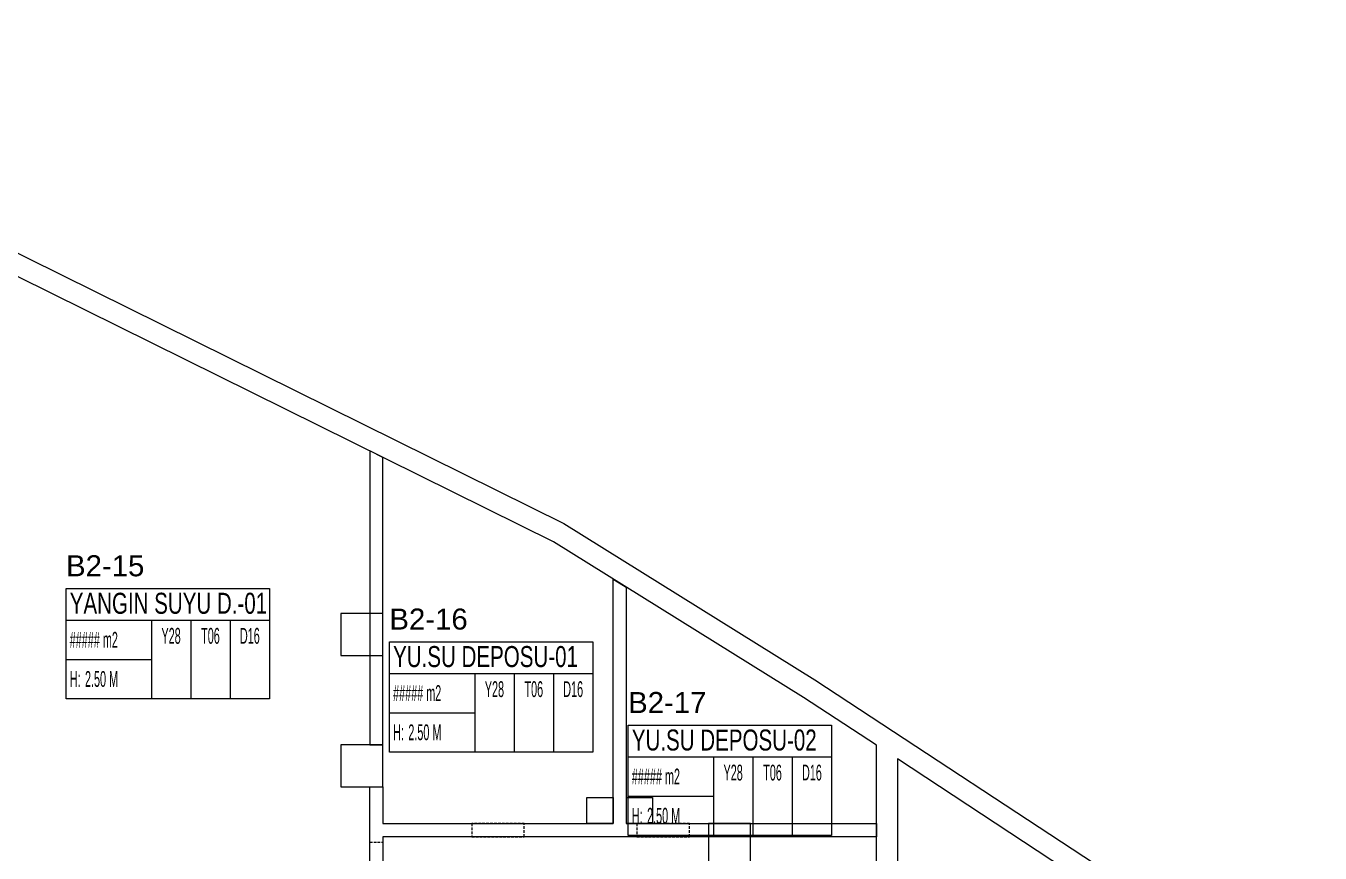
# Model space of a CAD drawing. Header units: metres. Extents: x -13194 to 152406, y -14653 to 29421.
# Drawn here: x 9940 to 12405, y 3874 to 5449 of the extents above; entities that cross this region are included whole.
import ezdxf
from ezdxf.enums import TextEntityAlignment as Align

# ---------------------------------------------------------------- set-up
doc = ezdxf.new("R2010")
doc.units = ezdxf.units.M
doc.header["$LTSCALE"] = 100
doc.header["$MEASUREMENT"] = 0
doc.linetypes.add('HIDDEN', pattern=[0.375, 0.25, -0.125])
doc.layers.get('0').update_dxf_attribs({"color": 9, "lineweight": 9})
for name, color, linetype, lineweight in [('01', 9, 'Continuous', 9), ('06D', 9, 'Continuous', 9), ('21_mahal200', 9, 'Continuous', 9)]:
    doc.layers.add(name, color=color, linetype=linetype, lineweight=lineweight)
doc.styles.add('Arial', font='arial.ttf', dxfattribs={"height": 2.5})
doc.styles.add('MuuM_TEXT-STANDART', font='ARIALN.TTF')

# ---------------------------------------------------------------- blocks, each defined once
blk = doc.blocks.new('p-kolon_80x80')
blk.add_lwpolyline([(-40, -40), (40, -40), (40, 40), (-40, 40)], close=True)
blk = doc.blocks.new('2.bod.sitatik')
at = {"layer": '01'}
for points in [[(12385, -7750), (12385, -7030), (12385, -7030), (12345, -7030), (12345, -6950), (12385, -6950), (12385, -6950), (12385, -6322.8), (12319.5, -6190), (12040, -6190), (12040, -6610), (11990, -6610), (11990, -6500), (11600, -6500), (11600, -6500), (11560, -6500), (11560, -6460), (11990, -6460), (11990, -6190), (11560, -6190), (11560, -4550.5), (11421.2, -4460.1), (10945.1, -4163.6), (9032, -3217.5)], [(9049.1, -3181.3), (10964.6, -4128.6), (11442.7, -4426.4), (12040, -4818.5), (12040, -5350), (12000, -5350), (12000, -4840.2), (11600, -4576.5), (11600, -5405), (11960, -5405), (11960, -5430), (11600, -5430), (11600, -6150), (12299.7, -6150), (12000, -5552.7), (12000, -5430), (12040, -5430), (12040, -5543.4), (12364.1, -6190), (12364.1, -6190), (12425, -6313.4), (12425, -8630)]]:
    blk.add_lwpolyline(points, dxfattribs=at)
for points in [[(10595, -4550), (10620, -4550), (10620, -4002.8), (10595, -3990.5)], [(10595, -4845), (10595, -4630), (10620, -4630), (10620, -4700), (11058.6, -4700), (11058.6, -4234.3), (11083.6, -4249.9), (11083.6, -4700), (11560, -4700), (11560, -4725), (10620, -4725), (10620, -5350), (10595, -5350), (10595, -4870), (9880, -4870), (9880, -5350), (9840, -5350), (9840, -4630), (9880, -4630), (9880, -4845)]]:
    blk.add_lwpolyline(points, close=True, dxfattribs=at)
for p in [(10580, -4340), (10580, -4590), (11280, -4740)]:
    blk.add_blockref('p-kolon_80x80', p, dxfattribs=at)
blk = doc.blocks.new('0_roomno2')
blk.add_lwpolyline([(19.38, -10.5), (0, -10.5), (0, 0), (19.38, 0)], close=True)
for points in [[(0, -3), (19.38, -3)], [(8.12, -3), (8.12, -10.5)], [(11.88, -3), (11.88, -10.5)], [(15.62, -3), (15.62, -10.5)], [(0, -6.75), (8.12, -6.75)]]:
    blk.add_lwpolyline(points)
at = {"style": 'MuuM_TEXT-STANDART', "width": 0.6}
blk.add_text('H:', height=1.5, dxfattribs=at).set_placement((0.35, -8.61), align=Align.MIDDLE_LEFT)
at = {"style": 'Arial'}
blk.add_attdef('ODANO', (0, 1.17), '', height=2, dxfattribs=at)
blk.add_attdef('MEKANADI', text='', height=2, dxfattribs=at).set_placement((0.35, -3), align=Align.BOTTOM_LEFT)
at = {"style": 'MuuM_TEXT-STANDART', "width": 0.6}
for tag, p in [('M2', (0.35, -4.88)), ('TEMIZTAVANYUKSEKLIGI', (1.8, -8.61))]:
    blk.add_attdef(tag, text='', height=1.5, dxfattribs=at).set_placement(p, align=Align.MIDDLE_LEFT)
for tag, p in [('YER01', (10, -4.5)), ('TAVAN01', (13.75, -4.5)), ('DUVAR01', (17.5, -4.5)), ('YER02', (10, -6.75)), ('TAVAN02', (13.75, -6.75)), ('DUVAR02', (17.5, -6.75)), ('YER03', (10, -9)), ('TAVAN03', (13.75, -9)), ('DUVAR03', (17.5, -9))]:
    blk.add_attdef(tag, text='', height=1.5, dxfattribs=at).set_placement(p, align=Align.MIDDLE_CENTER)
blk = doc.blocks.new('2.bod.Mimari')
at = {"layer": '06D'}
for points in [[(11008.64, -4650), (11058.64, -4650), (11058.64, -4700), (11008.64, -4700)], [(11083.64, -4650), (11133.64, -4650), (11133.64, -4700), (11083.64, -4700)]]:
    blk.add_lwpolyline(points, close=True, dxfattribs=at)
at = {"layer": '06D', "linetype": 'HIDDEN', "ltscale": 0.2}
for points in [[(10789.32, -4725), (10889.32, -4725), (10889.32, -4700), (10789.32, -4700)], [(11103.64, -4725), (11203.64, -4725), (11203.64, -4700), (11103.64, -4700)]]:
    blk.add_lwpolyline(points, close=True, dxfattribs=at)
blk.add_lwpolyline([(10595, -4735.51), (10620, -4735.51)], dxfattribs=at)
at = {"layer": '21_mahal200'}
ref = blk.add_blockref('0_roomno2', (10016.54, -4252.45), dxfattribs=dict(at, xscale=20, yscale=20, zscale=20))
ref.add_attrib('ODANO', 'B2-15', (10016.54, -4229.05), dxfattribs={"layer": '0', "height": 40, "style": 'Arial'})
ref.add_attrib('MEKANADI', 'YANGIN SUYU D.-01', dxfattribs={"layer": '0', "height": 40, "style": 'Arial', "width": 0.7}).set_placement((10023.54, -4312.45), align=Align.BOTTOM_LEFT)
ref.add_attrib('M2', '##### m2', dxfattribs={"layer": '0', "height": 30, "style": 'MuuM_TEXT-STANDART', "width": 0.6}).set_placement((10023.54, -4349.95), align=Align.MIDDLE_LEFT)
ref.add_attrib('TEMIZTAVANYUKSEKLIGI', '2.50 M', dxfattribs={"layer": '0', "height": 30, "style": 'MuuM_TEXT-STANDART', "width": 0.6}).set_placement((10052.54, -4424.61), align=Align.MIDDLE_LEFT)
ref.add_attrib('YER01', 'Y28', dxfattribs={"layer": '0', "height": 30, "style": 'MuuM_TEXT-STANDART', "width": 0.6}).set_placement((10216.54, -4342.45), align=Align.MIDDLE_CENTER)
ref.add_attrib('TAVAN01', 'T06', dxfattribs={"layer": '0', "height": 30, "style": 'MuuM_TEXT-STANDART', "width": 0.6}).set_placement((10291.54, -4342.45), align=Align.MIDDLE_CENTER)
ref.add_attrib('DUVAR01', 'D16', dxfattribs={"layer": '0', "height": 30, "style": 'MuuM_TEXT-STANDART', "width": 0.6}).set_placement((10366.54, -4342.45), align=Align.MIDDLE_CENTER)
ref = blk.add_blockref('0_roomno2', (10632.38, -4353.92), dxfattribs=dict(at, xscale=20, yscale=20, zscale=20))
ref.add_attrib('ODANO', 'B2-16', (10632.38, -4330.52), dxfattribs={"layer": '0', "height": 40, "style": 'Arial'})
ref.add_attrib('MEKANADI', 'YU.SU DEPOSU-01', dxfattribs={"layer": '0', "height": 40, "style": 'Arial', "width": 0.7}).set_placement((10639.38, -4413.92), align=Align.BOTTOM_LEFT)
ref.add_attrib('M2', '##### m2', dxfattribs={"layer": '0', "height": 30, "style": 'MuuM_TEXT-STANDART', "width": 0.6}).set_placement((10639.38, -4451.42), align=Align.MIDDLE_LEFT)
ref.add_attrib('TEMIZTAVANYUKSEKLIGI', '2.50 M', dxfattribs={"layer": '0', "height": 30, "style": 'MuuM_TEXT-STANDART', "width": 0.6}).set_placement((10668.38, -4526.08), align=Align.MIDDLE_LEFT)
ref.add_attrib('YER01', 'Y28', dxfattribs={"layer": '0', "height": 30, "style": 'MuuM_TEXT-STANDART', "width": 0.6}).set_placement((10832.38, -4443.92), align=Align.MIDDLE_CENTER)
ref.add_attrib('TAVAN01', 'T06', dxfattribs={"layer": '0', "height": 30, "style": 'MuuM_TEXT-STANDART', "width": 0.6}).set_placement((10907.38, -4443.92), align=Align.MIDDLE_CENTER)
ref.add_attrib('DUVAR01', 'D16', dxfattribs={"layer": '0', "height": 30, "style": 'MuuM_TEXT-STANDART', "width": 0.6}).set_placement((10982.38, -4443.92), align=Align.MIDDLE_CENTER)
ref = blk.add_blockref('0_roomno2', (11087.08, -4512.78), dxfattribs=dict(at, xscale=20, yscale=20, zscale=20))
ref.add_attrib('ODANO', 'B2-17', (11087.08, -4489.38), dxfattribs={"layer": '0', "height": 40, "style": 'Arial'})
ref.add_attrib('MEKANADI', 'YU.SU DEPOSU-02', dxfattribs={"layer": '0', "height": 40, "style": 'Arial', "width": 0.7}).set_placement((11094.08, -4572.78), align=Align.BOTTOM_LEFT)
ref.add_attrib('M2', '##### m2', dxfattribs={"layer": '0', "height": 30, "style": 'MuuM_TEXT-STANDART', "width": 0.6}).set_placement((11094.08, -4610.28), align=Align.MIDDLE_LEFT)
ref.add_attrib('TEMIZTAVANYUKSEKLIGI', '2.50 M', dxfattribs={"layer": '0', "height": 30, "style": 'MuuM_TEXT-STANDART', "width": 0.6}).set_placement((11123.08, -4684.94), align=Align.MIDDLE_LEFT)
ref.add_attrib('YER01', 'Y28', dxfattribs={"layer": '0', "height": 30, "style": 'MuuM_TEXT-STANDART', "width": 0.6}).set_placement((11287.08, -4602.78), align=Align.MIDDLE_CENTER)
ref.add_attrib('TAVAN01', 'T06', dxfattribs={"layer": '0', "height": 30, "style": 'MuuM_TEXT-STANDART', "width": 0.6}).set_placement((11362.08, -4602.78), align=Align.MIDDLE_CENTER)
ref.add_attrib('DUVAR01', 'D16', dxfattribs={"layer": '0', "height": 30, "style": 'MuuM_TEXT-STANDART', "width": 0.6}).set_placement((11437.08, -4602.78), align=Align.MIDDLE_CENTER)

msp = doc.modelspace()

# ---------------------------------------------------------------- block references
for name in ['2.bod.sitatik', '2.bod.Mimari']:
    msp.add_blockref(name, (0, 8630))

doc.saveas('drawing.dxf')
